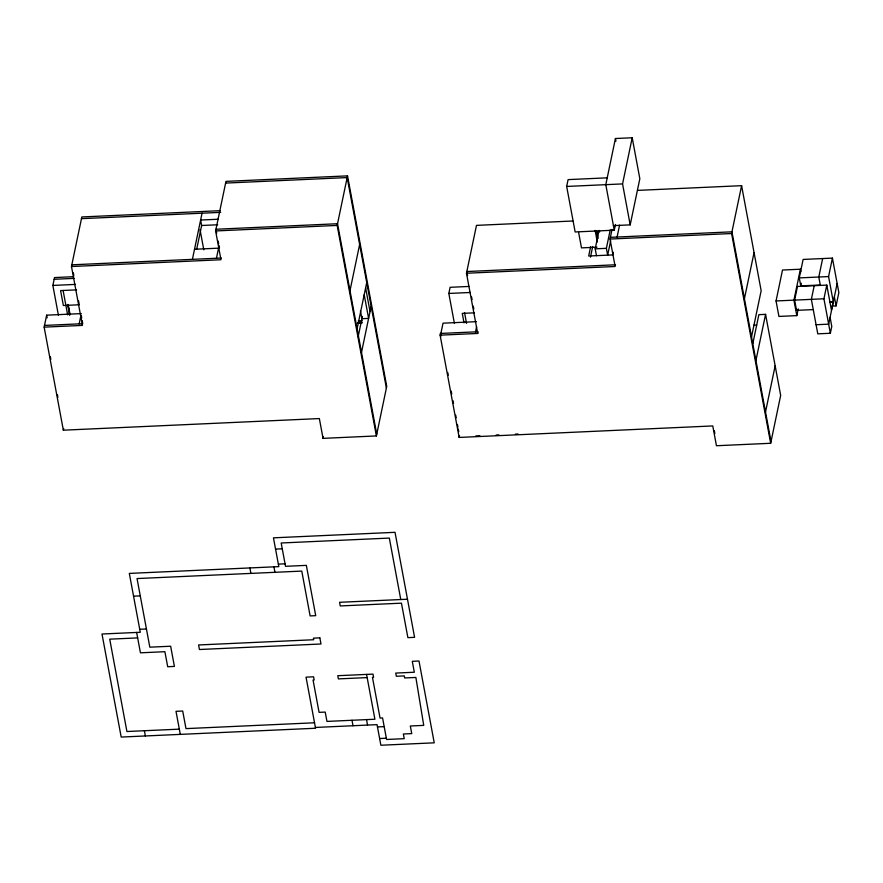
<?xml version="1.0" encoding="UTF-8"?>
<svg xmlns="http://www.w3.org/2000/svg" width="883" height="883" viewBox="0 0 883 883"><rect width="100%" height="100%" fill="white"/><g stroke="black" fill="none" stroke-linecap="round" stroke-linejoin="round"><path stroke-width="1.32" d="M44.15 327.14L82.439 325.397L71.479 266.523L220.971 259.745L215.607 230.949L225.971 181.379L347.527 175.872L386.743 386.368L376.39 435.937L323.046 438.365L319.348 418.564L63.344 430.187L44.15 327.14L46.644 315.176L81.302 313.597M58.421 315.264L52.859 285.43L54.503 277.571L73.653 276.699M71.479 266.523L81.832 216.953L220.353 210.673M79.161 323.851L80.817 315.948M63.344 430.187L63.708 428.476M192.406 259.348L202.052 213.189M196.732 248.984L201.688 225.253M216.445 258.255L218.918 246.39M376.39 435.937L337.174 225.43L347.527 175.872M349.988 290.628L359.635 244.481M323.046 438.365L323.399 436.655M357.096 328.752L366.732 282.604M358.101 336.898L362.383 316.434M361.5 352.416L371.147 306.269M440.109 335.165L440.462 333.454L478.056 331.743L477.692 333.454L440.109 335.165L459.16 437.438L712.769 425.937L716.455 445.738L770.671 443.277L780.671 395.418L765.572 314.359L758.861 314.668L752.802 343.675M454.381 323.266L448.829 293.454L450.109 287.306L468.994 286.445M440.882 333.432L443.034 323.178L476.345 321.666M477.692 333.454L466.478 273.244L476.478 225.375L572.835 221.004M475.54 331.865L476.61 326.732M459.16 437.438L459.524 435.738M615.462 224.492L614.27 230.187L575.153 231.964L566.665 186.445L568.1 179.613L607.217 177.836M590.628 246.71L588.685 256.015L612.725 254.922L613.277 252.262M590.473 257.152L592.692 246.523M613.42 225.629L630.186 224.867L639.833 178.719L632.206 137.759L615.429 138.521L605.793 184.668L614.27 230.187M596.478 255.662L595.197 248.84L599.06 230.375M610.683 240.651L607.647 255.154L606.378 248.333L610.241 229.867M466.478 273.244L615.142 266.489L610.032 239.05L612.04 229.425M630.186 224.867L622.559 183.907L632.206 137.759M617.096 237.03L619.579 225.165M770.671 443.277L731.599 233.531L741.599 185.673L637.681 190.386M744.413 298.73L754.06 252.571M751.521 336.842L761.157 290.695L741.599 185.673M755.925 360.507L765.572 314.359M798.221 308.895L796.808 315.628L778.927 316.434L776.047 300.96L782.504 270.021L800.395 269.216L800.87 271.787M765.517 411.964L775.153 365.816M796.808 315.628L793.927 300.154L800.395 269.216M813.265 309.602L796.532 310.363L794.623 300.121L797.481 286.445L826.786 285.11L831.444 310.143L833.232 301.6L829.567 301.765M822.647 258.553L818.795 277.008L820.285 285.021L800.749 285.86L799.27 277.902L803.122 259.436L832.426 258.112L838.85 292.582L836.069 305.915L832.393 306.081M800.749 285.86L801.3 283.222M814.214 285.684L811.356 299.359L817.779 333.84L830.351 333.266L831.775 326.434L830.086 317.328M830.351 333.266L823.927 298.785L826.786 285.11M829.634 302.107L833.298 301.942L828.574 276.567L832.426 258.112M837.15 283.487L828.651 324.16L816.08 324.734M225.607 183.09L347.174 177.571L386.39 388.079M566.665 186.445L622.559 183.907M81.468 218.664L220.739 212.35M217.98 219.249L200.618 220.033L201.633 225.496L217.659 224.768M215.607 230.949L337.174 225.43M194.514 249.26L218.542 248.167M597.085 231.843L599.756 231.732M610.396 237.339L731.952 231.821L771.025 441.577M610.032 239.05L731.599 233.531M71.821 264.823L221.335 258.035M596.974 247.174L581.489 247.88L578.619 232.428M595.197 248.84L606.378 248.333M54.15 279.282L74.139 278.377M52.859 285.43L75.519 284.403M615.506 264.779L466.831 271.534L467.582 275.551M76.556 289.867L60.585 290.584L63.366 305.496L79.338 304.767M448.829 293.454L470.407 292.472M799.27 277.902L828.574 276.567M44.503 325.43L82.803 323.686M474.303 312.836L462.262 313.388L464.028 322.869M776.047 300.96L793.927 300.154M794.623 300.121L823.927 298.785M358.244 321.004L362.35 320.816M357.88 322.681L361.986 322.494M357.968 323.134L362.074 322.946M753.983 325.143L756.698 325.021M475.805 435.926L479.833 435.738M496.191 434.999L498.928 434.877M515.363 434.127L518.1 434.006M275.551 549.094L282.262 548.796M278.355 564.116L285.054 563.818M133.554 596.168L140.265 595.859M407.482 599.226L339.58 602.305L340.253 605.948L401.456 603.166L407.88 637.647L414.58 637.338L395.021 532.317L273.454 537.835L278.818 566.621L129.315 573.409L140.287 632.283L101.998 634.016L121.192 737.062L315.551 728.243L306.037 677.151L313.575 676.808L314.171 679.998L313.057 680.042L319.072 712.36L325.22 712.084L326.964 721.411L374.911 719.237L366.566 674.402M139.724 629.281L146.423 628.972M137.66 637.901L109.724 639.171L126.92 731.521L179.326 729.148M367.151 677.592L338.377 678.895L337.781 675.705L372.99 674.115L373.586 677.294L372.46 677.349L380.054 718.089L382.571 717.967L386.577 739.468L404.226 738.663L403.365 734.005L411.743 733.618L410.33 725.992L423.741 725.385L415.86 677.449L404.679 677.956L404.293 675.903L396.335 676.268L395.739 673.078L414.326 672.239L412.284 661.312L418.995 661.003L434.237 742.824L380.882 745.241L377.052 724.645L315.408 727.449M314.536 722.78L185.982 728.618L182.704 711.025L176.004 711.323L180.298 734.38M377.471 726.919L384.182 726.621M379.635 738.519L386.346 738.221M834.369 296.82L836.069 305.915M714.358 430.827L714.844 433.465M615.429 138.521L615.926 141.159M596.577 230.827L598.012 238.553M595.142 230.375L597.294 241.964M471.577 296.953L472.074 299.635M473.299 306.224L473.818 308.995M464.546 312.615L466.555 323.388M440.462 333.454L440.97 336.147M447.736 372.483L448.244 375.176M451.224 391.158L451.754 394.017M453.001 400.739L453.509 403.432M455.694 415.165L456.191 417.836M457.427 424.502L457.924 427.173M458.266 429.006L458.774 431.699M365.628 287.902L370.043 311.567M364.204 294.734L368.608 318.399L361.898 318.708L360.43 310.816M376.743 434.226L337.527 223.73L215.971 229.249L216.699 233.167M400.772 599.524L389.326 538.078L281.18 542.99L285.529 566.312L306.346 565.374L315.717 615.661L310.121 615.915L301.776 571.091L137.042 578.564L149.823 647.173L170.64 646.235L174.404 666.422L167.693 666.72L164.889 651.698L140.441 652.813L136.644 632.449M366.533 719.612L367.549 725.075M351.997 720.274L353.012 725.738M218.156 241.026L218.653 243.642M218.995 245.518L219.47 248.024M273.929 566.842L274.944 572.305M200.044 229.646L203.796 249.823M249.9 567.935L250.915 573.398M73.322 272.847L73.819 275.529M78.565 300.948L79.062 303.62M81.236 315.286L81.744 318.035M82.24 320.684L82.616 322.692M68.179 304.657L69.945 314.138M68.046 305.209L69.801 314.635M67.671 304.458L69.669 315.231M63.101 290.474L67.649 314.867M144.393 730.727L145.364 735.969M46.644 315.176L47.141 317.836M50.32 356.611L50.817 359.326M57.384 394.58L57.892 397.284M319.845 637.857L313.421 638.144L313.719 639.734L198.587 644.965L199.437 649.513L320.993 643.994L319.845 637.857"/></g></svg>
